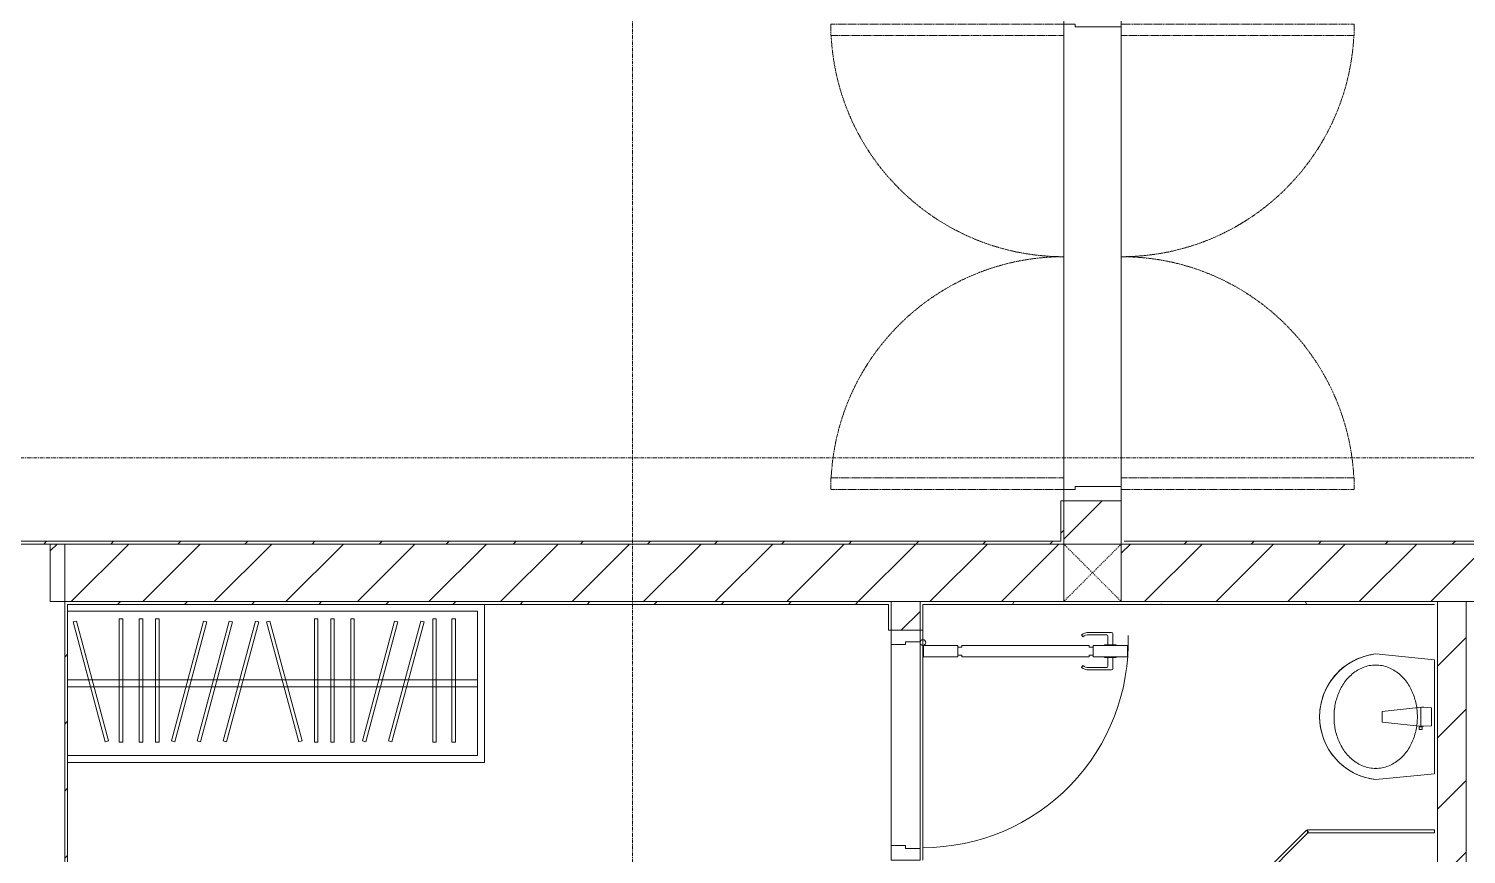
# Model space of a CAD drawing. Header units: millimetres. Extents: x 5357 to 201988, y -16345 to 109895.
# Drawn here: x 52853 to 57853, y 32457 to 35331 of the extents above; entities that cross this region are included whole.
import ezdxf

# ---------------------------------------------------------------- set-up
doc = ezdxf.new("R2010")
doc.units = ezdxf.units.MM
for name, pattern in [('Dash', [6, 3, -3]), ('Dash - Tight', [4.5, 3, -1.5]), ('Grid Line', [22.225, 12.7, -3.175, 3.175, -3.175])]:
    doc.linetypes.add(name, pattern=pattern)
for name, color, linetype, lineweight in [('0-1', 7, 'Continuous', 5), ('A-DETL-GENF-1', 53, 'Continuous', 9), ('A-DETL-GENF-3', 92, 'Dash - Tight', 9), ('A-DOOR', 31, 'Continuous', 9), ('A-DOOR-1', 53, 'Continuous', 9), ('A-DOOR-FRAM', 31, 'Continuous', 9), ('A-FLOR-1', 10, 'Continuous', 9), ('A-FLOR-2', 53, 'Continuous', 9), ('A-GLAZ-CURT-1', 53, 'Continuous', 9), ('A-WALL', 113, 'Continuous', 9), ('A-WALL-1', 9, 'Continuous', 18), ('A-WALL-2', 53, 'Continuous', 9), ('A-WALL-4', 113, 'Continuous', 18), ('A-WALL-PATT-1', 10, 'Continuous', 9), ('A-WALL-PATT-2', 53, 'Continuous', 9), ('A-WALL-PATT-3', 111, 'Continuous', 9), ('I-FURN-1', 53, 'Continuous', 9), ('I-WALL-1', 9, 'Continuous', 18), ('I-WALL-2', 53, 'Continuous', 9), ('I-WALL-3', 2, 'Continuous', 18), ('P-SANR-FIXT-1', 53, 'Continuous', 9), ('P-SANR-FIXT-2', 221, 'Continuous', 9), ('S-COLS', 52, 'Continuous', 9), ('S-COLS-2', 9, 'Continuous', 18), ('S-COLS-5', 52, 'Continuous', 18), ('S-COLS-6', 52, 'Dash', 9), ('S-COLS-HDLN', 52, 'Dash', 9), ('S-GRID-1', 1, 'Grid Line', 9)]:
    doc.layers.add(name, color=color, linetype=linetype, lineweight=lineweight)
pattern_1 = [(45, (0, 0), (-124.4508, 124.4508), [])]
pattern_2 = [(45, (0, 0), (-116.67262, 116.67262), [])]
pattern_3 = [(0, (0, 0), (894.08, 223.52), [73.762, -596.798, 73.762, -596.798, -3576.32]), (0, (0, 0), (894.08, 223.52), [-1341.12, 73.762, -1267.358, 73.762, -596.798, -1564.64]), (0, (0, 0), (894.08, 223.52), [-3352.8, 73.762, -373.278, 73.762, -1043.838]), (120, (335.28, 111.76), (-640.614, 662.536), [73.762, -596.798, 73.762, -4173.118]), (120, (335.28, 111.76), (-640.614, 662.536), [-744.322, -596.798, 73.762, -1267.358, -2235.2]), (120, (335.28, 111.76), (-640.614, 662.536), [-2682.24, 73.762, -596.798, 73.762, -1490.878]), (120, (335.28, 111.76), (-640.614, 662.536), [-3426.562, -373.278, 73.762, -1043.838]), (240, (447.04, 558.8), (-253.466, -886.056), [73.762, -596.798, 73.762, -4173.118]), (240, (447.04, 558.8), (-253.466, -886.056), [-744.322, -596.798, 73.762, -1267.358, -2235.2]), (240, (447.04, 558.8), (-253.466, -886.056), [-2682.24, 73.762, -596.798, 73.762, -1490.878]), (240, (447.04, 558.8), (-253.466, -886.056), [-3426.562, -373.278, 73.762, -1043.838])]

# ---------------------------------------------------------------- blocks, each defined once
blk = doc.blocks.new('NCV_TKTC_KET CAU_rvt-1-TKCS_MB SÂN ĐƯỜNG NỘI BỘ')
at = {"layer": 'A-FLOR-1'}
for p, q in [((55852.6, 33236.9), (55852.6, 33186.9)), ((55852.6, 33186.9), (55852.6, 33236.9)), ((55852.6, 33186.9), (55852.6, 33236.9)), ((55852.6, 33236.9), (55852.6, 33186.9)), ((55852.6, 33186.9), (55852.6, 32486.9)), ((55852.6, 32486.9), (55852.6, 33186.9)), ((55852.6, 32486.9), (55852.6, 33186.9)), ((55852.6, 33186.9), (55852.6, 32486.9))]:
    blk.add_line(p, q, dxfattribs=at)
at = {"layer": 'S-COLS-2'}
for p, q in [((52977.6, 33536.9), (52527.6, 33536.9)), ((52977.6, 32236.9), (52977.6, 33536.9))]:
    blk.add_line(p, q, dxfattribs=at)
blk = doc.blocks.new('DOOR_CW_01 CANH MO-PANEL KINH - DIG_02-800x2200-CỬA NHÔM KÍNH-400864-TKCS_MB SÂN ĐƯỜNG NỘI BỘ')
at = {"layer": 'A-DETL-GENF-1'}
for p, q in [((-347, 772), (-307, 772)), ((-347, 652), (-347, 772)), ((-307, 772), (-307, 652)), ((-392, 637), (-392, 716.5)), ((-349, 720.5), (-388, 720.5)), ((-349, 703.5), (-380, 703.5)), ((-349, 731.8), (-347, 731.8)), ((-349, 692.2), (-349, 731.8)), ((-347, 692.2), (-347, 731.8)), ((-307, 692.2), (-307, 731.8)), ((-305, 731.8), (-307, 731.8)), ((-305, 692.2), (-305, 731.8)), ((-305, 720.5), (-266, 720.5)), ((-305, 703.5), (-274, 703.5)), ((-262, 637), (-262, 716.5)), ((-384, 699.5), (-384, 637)), ((-347, 692.2), (-349, 692.2)), ((-307, 652), (-347, 652)), ((-313, 652), (-341, 652)), ((-341, 652), (-341, 638)), ((-313, 638), (-313, 652)), ((-307, 692.2), (-305, 692.2)), ((-270, 699.5), (-270, 637)), ((-383.9, 611.2), (-377.3, 615.8)), ((-347, 638), (-341, 638)), ((-347, 638), (-347, 196)), ((-307, 638), (-313, 638)), ((-307, 196), (-307, 638)), ((-270.1, 611.2), (-276.7, 615.8)), ((-347, 196), (-341, 196)), ((-307, 182), (-347, 182)), ((-347, 182), (-347, 62)), ((-341, 196), (-341, 182)), ((-341, 182), (-313, 182)), ((-307, 196), (-313, 196)), ((-313, 182), (-313, 196)), ((-307, 62), (-307, 182)), ((-347, 62), (-307, 62))]:
    blk.add_line(p, q, dxfattribs=at)
blk.add_circle((-357, 60), 10, dxfattribs=at)
for centre, radius, start, end in [((-357, 60), 714, 360, 92), ((-388, 716.5), 4, 90, 180), ((-380, 699.5), 4, 90, 180), ((-274, 699.5), 4, 0, 90), ((-266, 716.5), 4, 0, 90), ((-347, 637), 45, 180, 215), ((-347, 637), 37, 180, 215), ((-307, 637), 37, 325, 0), ((-307, 637), 45, 325, 0)]:
    blk.add_arc(centre, radius, start, end, dxfattribs=at)
at = {"layer": 'A-DOOR-1'}
for p, q in [((-360, 50), (-400, 50)), ((-400, 50), (-400, -50)), ((-360, 0), (-360, 50)), ((-357, 50), (-332, 50)), ((400, 50), (360, 50)), ((360, 50), (360, 0)), ((400, -50), (400, 50)), ((-350, 0), (-360, 0)), ((-350, -50), (-350, 0)), ((360, 0), (350, 0)), ((350, 0), (350, -50)), ((-400, -50), (-350, -50)), ((350, -50), (400, -50))]:
    blk.add_line(p, q, dxfattribs=at)
blk = doc.blocks.new('TU QUAN AO-SUITE ROOM_3 - TU QUAN AO-SUITE ROOM_3-V25-TKCS_MB SÂN ĐƯỜNG NỘI BỘ')
at = {"layer": 'I-FURN-1'}
for p, q in [((-550, -50), (-550, -1500)), ((-550, -1500), (-550, -50)), ((-550, -50), (-550, -576)), ((-526, -1476), (-526, -50)), ((-526, -50), (-526, -600)), ((-287, -50), (-287, -576)), ((-263, -50), (-263, -576)), ((-24, -49.8), (-24, -1476)), ((-478.3, -181.1), (-61.3, -69.4)), ((-58.2, -80.9), (-475.2, -192.7)), ((-61.3, -69.4), (-58.2, -80.9)), ((-475.2, -192.7), (-478.3, -181.1)), ((-480.1, -229.7), (-50.1, -229.7)), ((-480.1, -241.7), (-480.1, -229.7)), ((-50.1, -241.7), (-480.1, -241.7)), ((-50.1, -229.7), (-50.1, -241.7)), ((-480.1, -299.2), (-50.1, -299.2)), ((-480.1, -311.2), (-480.1, -299.2)), ((-50.1, -299.2), (-50.1, -311.2)), ((-50.1, -311.2), (-480.1, -311.2)), ((-480.1, -356.4), (-50.1, -356.4)), ((-480.1, -368.4), (-480.1, -356.4)), ((-50.1, -368.4), (-480.1, -368.4)), ((-50.1, -356.4), (-50.1, -368.4)), ((-475.2, -411.5), (-478.3, -423.1)), ((-478.3, -423.1), (-61.3, -534.9)), ((-58.2, -523.3), (-475.2, -411.5)), ((-475.2, -500.3), (-478.3, -511.9)), ((-478.3, -511.9), (-61.3, -623.6)), ((-58.2, -612.1), (-475.2, -500.3)), ((-61.3, -534.9), (-58.2, -523.3)), ((-526, -1476), (-526, -600)), ((-475.2, -591.5), (-478.3, -603.1)), ((-58.2, -703.3), (-475.2, -591.5)), ((-287, -576), (-287, -1476)), ((-263, -576), (-263, -1476)), ((-478.3, -603.1), (-61.3, -714.9)), ((-61.3, -623.6), (-58.2, -612.1)), ((-478.3, -853.9), (-61.3, -742.1)), ((-61.3, -714.9), (-58.2, -703.3)), ((-61.3, -742.1), (-58.2, -753.7)), ((-58.2, -753.7), (-475.2, -865.5)), ((-475.2, -865.5), (-478.3, -853.9)), ((-480.1, -908.6), (-480.1, -920.6)), ((-480.1, -908.6), (-480.1, -920.6)), ((-50.1, -908.6), (-480.1, -908.6)), ((-480.1, -920.6), (-50.1, -920.6)), ((-50.1, -920.6), (-50.1, -908.6)), ((-480.1, -965.8), (-480.1, -977.8)), ((-480.1, -965.8), (-480.1, -977.8)), ((-50.1, -965.8), (-480.1, -965.8)), ((-480.1, -977.8), (-50.1, -977.8)), ((-50.1, -977.8), (-50.1, -965.8)), ((-480.1, -1035.3), (-480.1, -1047.3)), ((-480.1, -1035.3), (-480.1, -1047.3)), ((-50.1, -1035.3), (-480.1, -1035.3)), ((-480.1, -1047.3), (-50.1, -1047.3)), ((-50.1, -1047.3), (-50.1, -1035.3)), ((-475.2, -1075.3), (-478.3, -1086.9)), ((-478.3, -1086.9), (-61.3, -1198.6)), ((-58.2, -1187.1), (-475.2, -1075.3)), ((-475.2, -1166.5), (-478.3, -1178.1)), ((-478.3, -1178.1), (-61.3, -1289.9)), ((-58.2, -1278.3), (-475.2, -1166.5)), ((-61.3, -1198.6), (-58.2, -1187.1)), ((-61.3, -1289.9), (-58.2, -1278.3)), ((-480.1, -1320.5), (-480.1, -1332.5)), ((-480.1, -1320.5), (-480.1, -1332.5)), ((-50.1, -1320.5), (-480.1, -1320.5)), ((-480.1, -1332.5), (-50.1, -1332.5)), ((-50.1, -1332.5), (-50.1, -1320.5)), ((-480.1, -1386.9), (-480.1, -1398.9)), ((-480.1, -1386.9), (-480.1, -1398.9)), ((-50.1, -1386.9), (-480.1, -1386.9)), ((-480.1, -1398.9), (-50.1, -1398.9)), ((-50.1, -1398.9), (-50.1, -1386.9)), ((-550, -1500), (0, -1500)), ((0, -1500), (-550, -1500)), ((-24, -1476), (-526, -1476))]:
    blk.add_line(p, q, dxfattribs=at)
blk = doc.blocks.new('bonruatreo - Chậu rửa-348246-TKCS_MB SÂN ĐƯỜNG NỘI BỘ')
at = {"layer": 'P-SANR-FIXT-1'}
for p, q in [((-218.6, 205), (-198.4, 0)), ((-177.8, 205), (-180.6, 205)), ((198.4, 0), (218.6, 205)), ((-198.4, 0), (198.4, 0)), ((165, 0), (-165, 0))]:
    blk.add_line(p, q, dxfattribs=at)
at = {"layer": 'P-SANR-FIXT-1', "flags": 128}
blk.add_lwpolyline([(-218.6, 205), (-217.4, 213.7), (-215.9, 222.4), (-214, 231), (-211.8, 239.5), (-209.3, 247.9), (-206.4, 256.2), (-203.2, 264.4), (-199.6, 272.5), (-195.8, 280.4), (-191.6, 288.1), (-187.1, 295.7), (-182.3, 303.1), (-177.3, 310.3), (-171.9, 317.3), (-166.3, 324.1), (-160.4, 330.6), (-154.2, 336.9), (-147.8, 342.9), (-141.2, 348.7), (-134.3, 354.2), (-127.3, 359.4), (-120, 364.4), (-112.5, 369), (-104.9, 373.4), (-97.1, 377.4), (-89.1, 381.2), (-81, 384.6), (-72.7, 387.6), (-64.4, 390.4), (-55.9, 392.8), (-47.3, 394.8), (-38.7, 396.6), (-30, 397.9), (-21.3, 399), (-12.5, 399.6), (-3.7, 400), (5.1, 399.9), (13.9, 399.6), (22.6, 398.8), (31.4, 397.8), (40.1, 396.3), (48.7, 394.5), (57.2, 392.4), (65.7, 390), (74, 387.2), (82.2, 384.1), (90.3, 380.6), (98.3, 376.8), (106.1, 372.7), (113.7, 368.3), (121.1, 363.6), (128.4, 358.7), (135.4, 353.4), (142.2, 347.8), (148.8, 342), (155.2, 335.9), (161.3, 329.6), (167.2, 323), (172.8, 316.2), (178.1, 309.2), (183.1, 302), (187.8, 294.6), (192.2, 287), (196.4, 279.2), (200.2, 271.3), (203.7, 263.2), (206.8, 255), (209.7, 246.6), (212.2, 238.2), (214.3, 229.7), (216.1, 221.1), (217.6, 212.4), (218.6, 205)], dxfattribs=at)
at = {"layer": 'P-SANR-FIXT-1'}
blk.add_arc((0, 180), 220, 6.525, 173.475, dxfattribs=at)
for points in [[(-180, 205), (-180, 212.4), (-178.6, 227.3), (-172.4, 248.8), (-162.5, 268.9), (-149.4, 287), (-133.8, 303), (-116.1, 316.6), (-96.9, 327.9), (-76.5, 336.8), (-55.2, 343.5), (-33.3, 347.9), (-11.2, 350.1), (11.1, 350.1), (33.3, 347.9), (55.2, 343.5), (76.5, 336.8), (96.9, 327.9), (116.1, 316.6), (133.8, 302.9), (149.5, 287), (162.5, 268.8), (172.4, 248.8), (178.6, 227.3), (180, 212.4), (180, 205)], [(180, 205), (180, 197.6), (178.6, 182.7), (172.4, 161.2), (162.5, 141.2), (149.5, 123), (133.8, 107.1), (116.1, 93.4), (96.9, 82.1), (76.5, 73.2), (55.2, 66.5), (33.3, 62.1), (11.1, 59.9), (-11.2, 59.9), (-33.3, 62.1), (-55.2, 66.5), (-76.5, 73.2), (-96.9, 82.1), (-116.1, 93.4), (-133.8, 107), (-149.4, 123), (-162.5, 141.1), (-172.4, 161.2), (-178.6, 182.7), (-180, 197.6), (-180, 205)]]:
    blk.add_open_spline(points, degree=3, dxfattribs=at)
at = {"layer": 'P-SANR-FIXT-2'}
for p, q in [((-18.5, 182.5), (-32.2, 52.9)), ((18.5, 182.5), (-18.5, 182.5)), ((33, 45.4), (18.5, 182.5)), ((-35.6, 54.2), (-44.7, 54.2)), ((-44.7, 54.2), (-44.7, 42.8)), ((-35.6, 52.9), (-35.6, 54.2)), ((-32.2, 52.9), (-35.6, 52.9)), ((-35.6, 44.2), (-35.6, 52.9)), ((-32.2, 52.9), (-33.1, 44.2)), ((-44.7, 42.8), (-35.6, 42.8)), ((-35.6, 42.8), (-35.6, 44.2)), ((-35.6, 44.2), (-33.1, 44.2)), ((-33, 37.3), (-31.4, 12.2)), ((32.7, 48.5), (-32.7, 48.5)), ((-30.2, 11), (30.2, 11)), ((31.4, 12.2), (33, 37.3))]:
    blk.add_line(p, q, dxfattribs=at)
for centre, radius, start, end in [((5.5, 41.4), 38.7, 175.8543, 186.034), ((-30.1, 12.3), 1.3, 183.5997, 268.7722), ((30.1, 12.3), 1.3, 271.2278, 356.4003), ((-5.5, 41.4), 38.7, 353.966, 6.034)]:
    blk.add_arc(centre, radius, start, end, dxfattribs=at)
blk = doc.blocks.new('System Panel - Glazed-921742-TKCS_MB SÂN ĐƯỜNG NỘI BỘ')
at = {"layer": 'A-GLAZ-CURT-1'}
for p, q in [((221.3, 5), (-221.3, 5)), ((-221.3, 5), (-221.3, -5)), ((221.3, -5), (221.3, 5)), ((-221.3, -5), (221.3, -5))]:
    blk.add_line(p, q, dxfattribs=at)
blk = doc.blocks.new('System Panel - Glazed-579379-TKCS_MB SÂN ĐƯỜNG NỘI BỘ')
at = {"layer": 'A-GLAZ-CURT-1'}
for p, q in [((350.6, 5), (-350.6, 5)), ((-350.6, 5), (-350.6, -5)), ((350.6, -5), (350.6, 5)), ((-350.6, -5), (350.6, -5))]:
    blk.add_line(p, q, dxfattribs=at)
blk = doc.blocks.new('NCV_TKTC_TANG 1_rvt-1-TKCS_MB SÂN ĐƯỜNG NỘI BỘ')
at = {"layer": 'A-WALL-PATT-1'}
h = blk.add_hatch(dxfattribs=at)
h.set_pattern_fill('FP_1', color=256, style=0, pattern_type=2)
h.set_pattern_definition(pattern_1)
h.paths.add_polyline_path([(55952.6, 31336.9), (55952.6, 32436.9), (55852.6, 32436.9), (55852.6, 31336.9), (55948.3, 31336.9)])
h.paths.add_polyline_path([(55952.6, 33236.9), (55952.6, 33336.9), (55852.6, 33336.9), (55852.6, 33236.9), (55902.6, 33236.9)])
h = blk.add_hatch(dxfattribs=at)
h.set_pattern_fill('FP_3', color=256, style=0, pattern_type=2)
h.set_pattern_definition(pattern_3)
h.paths.add_polyline_path([(55952.6, 31336.9), (55962.6, 31336.9), (55962.6, 32436.9), (55952.6, 32436.9), (55952.6, 31336.9)])
h.paths.add_polyline_path([(55962.6, 33236.9), (55962.6, 33336.9), (55952.6, 33336.9), (55952.6, 33236.9)])
h = blk.add_hatch(dxfattribs=at)
h.set_pattern_fill('FP_3', color=256, style=0, pattern_type=2)
h.set_pattern_definition(pattern_3)
h.paths.add_polyline_path([(57748.3, 33326.9), (57752.6, 33326.9), (57752.6, 33336.9), (55962.6, 33336.9), (55962.6, 33326.9), (57746.9, 33326.9)])
h = blk.add_hatch(dxfattribs=at)
h.set_pattern_fill('FP_1', color=256, style=0, pattern_type=2)
h.set_pattern_definition(pattern_1)
h.paths.add_polyline_path([(57752.6, 28936.9), (57852.6, 28936.9), (57852.6, 31236.9), (57752.6, 31236.9), (57752.6, 29022.9)])
h.paths.add_polyline_path([(57757.3, 31336.9), (57852.6, 31336.9), (57852.6, 33336.9), (57752.6, 33335.4), (57752.6, 31336.9)])
at = {"layer": 'A-WALL-PATT-2'}
h = blk.add_hatch(dxfattribs=at)
h.set_pattern_fill('FP_2', color=256, style=0, pattern_type=2)
h.set_pattern_definition(pattern_2)
h.paths.add_polyline_path([(54437.6, 33326.9), (55842.6, 33326.9), (55842.6, 33336.9), (52977.6, 33336.9), (52977.6, 33326.9), (53774.6, 33326.9)])
h = blk.add_hatch(dxfattribs=at)
h.set_pattern_fill('FP_2', color=256, style=0, pattern_type=2)
h.set_pattern_definition(pattern_2)
h.paths.add_polyline_path([(52977.6, 32226.9), (52987.6, 32226.9), (52987.6, 33326.9), (52977.6, 33326.9), (52977.6, 32236.9)])
h = blk.add_hatch(dxfattribs=at)
h.set_pattern_fill('FP_2', color=256, style=0, pattern_type=2)
h.set_pattern_definition(pattern_2)
h.paths.add_polyline_path([(55852.6, 28936.9), (55852.6, 32436.9), (55842.6, 32436.9), (55842.6, 28936.9)])
h.paths.add_polyline_path([(55842.6, 33236.9), (55852.6, 33236.9), (55852.6, 33336.9), (55842.6, 33336.9), (55842.6, 33244.9)])
at = {"layer": 'A-FLOR-1'}
for p, q in [((55852.6, 33186.9), (55852.6, 33236.9)), ((55852.6, 32486.9), (55852.6, 33186.9))]:
    blk.add_line(p, q, dxfattribs=at)
at = {"layer": 'A-FLOR-2'}
for p, q in [((55852.6, 33186.9), (55852.6, 32486.9)), ((55952.6, 32476.9), (55952.6, 33196.9))]:
    blk.add_line(p, q, dxfattribs=at)
at = {"layer": 'A-WALL-1'}
for p, q in [((55952.6, 33336.9), (55852.6, 33336.9)), ((57752.6, 33336.9), (57752.6, 31346.9)), ((57852.6, 33336.9), (57752.6, 33336.9)), ((57852.6, 31336.9), (57852.6, 33336.9))]:
    blk.add_line(p, q, dxfattribs=at)
at = {"layer": 'A-WALL-2'}
for p, q in [((55852.6, 33336.9), (55852.6, 33236.9)), ((55852.6, 33236.9), (55852.6, 33336.9)), ((55952.6, 33236.9), (55952.6, 33336.9)), ((55952.6, 33336.9), (55952.6, 33236.9)), ((55852.6, 32486.9), (55852.6, 33186.9))]:
    blk.add_line(p, q, dxfattribs=at)
at = {"layer": 'I-WALL-1'}
for p, q in [((55842.6, 33336.9), (52977.6, 33336.9)), ((52977.6, 33336.9), (52977.6, 33326.9)), ((52977.6, 33326.9), (52977.6, 32236.9)), ((52987.6, 33326.9), (55842.6, 33326.9)), ((52987.6, 32226.9), (52987.6, 33326.9)), ((55852.6, 33336.9), (55842.6, 33336.9)), ((55842.6, 33326.9), (55842.6, 33236.9)), ((55962.6, 33336.9), (55952.6, 33336.9)), ((57752.6, 33336.9), (55962.6, 33336.9)), ((55962.6, 33236.9), (55962.6, 33326.9)), ((55962.6, 33326.9), (57742.6, 33326.9)), ((57752.6, 33326.9), (57752.6, 33336.9)), ((59537.6, 33336.9), (57852.6, 33336.9)), ((57852.6, 33336.9), (57852.6, 33326.9)), ((57852.6, 33326.9), (57852.6, 31336.9)), ((55842.6, 33236.9), (55852.6, 33236.9)), ((55952.6, 33236.9), (55962.6, 33236.9))]:
    blk.add_line(p, q, dxfattribs=at)
at = {"layer": 'I-WALL-2'}
blk.add_line((55962.6, 33236.9), (55962.6, 32436.9), dxfattribs=at)
at = {"layer": 'A-DOOR-1', "rotation": 269.9999999999989}
blk.add_blockref('DOOR_CW_01 CANH MO-PANEL KINH - DIG_02-800x2200-CỬA NHÔM KÍNH-400864-TKCS_MB SÂN ĐƯỜNG NỘI BỘ', (55902.6, 32836.9), dxfattribs=at)
at = {"layer": 'A-GLAZ-CURT-1'}
for name, p, rotation in [('System Panel - Glazed-579379-TKCS_MB SÂN ĐƯỜNG NỘI BỘ', (57052.1, 32289), 225), ('System Panel - Glazed-921742-TKCS_MB SÂN ĐƯỜNG NỘI BỘ', (57521.3, 32536.9), 180)]:
    blk.add_blockref(name, p, dxfattribs=dict(at, rotation=rotation))
at = {"layer": 'I-FURN-1', "rotation": 89.9999999999998}
blk.add_blockref('TU QUAN AO-SUITE ROOM_3 - TU QUAN AO-SUITE ROOM_3-V25-TKCS_MB SÂN ĐƯỜNG NỘI BỘ', (52937.6, 33326.9), dxfattribs=at)
at = {"layer": 'P-SANR-FIXT-1', "rotation": 90.00000000000026}
blk.add_blockref('bonruatreo - Chậu rửa-348246-TKCS_MB SÂN ĐƯỜNG NỘI BỘ', (57742.6, 32935.6), dxfattribs=at)
blk = doc.blocks.new('FD_07 - FD_07-1700x2200-CỬA ĐI 2 CÁNH-910693-TKCS_MB SÂN ĐƯỜNG NỘI BỘ')
at = {"layer": 'A-DETL-GENF-3'}
for p, q in [((-810, 910), (-810, 100)), ((-770, 910), (-810, 910)), ((-770, 100), (-770, 910)), ((770, 100), (770, 910)), ((770, 910), (810, 910)), ((810, 910), (810, 100)), ((-810, 100), (-770, 100)), ((810, 100), (770, 100)), ((-810, -910), (-810, -100)), ((-810, -100), (-770, -100)), ((-770, -100), (-770, -910)), ((810, -100), (770, -100)), ((770, -100), (770, -910)), ((810, -910), (810, -100)), ((-770, -910), (-810, -910)), ((770, -910), (810, -910))]:
    blk.add_line(p, q, dxfattribs=at)
for centre, start, end in [((-810, 100), 0, 87.1694), ((810, 100), 92.8306, 180), ((-810, -100), 272.8306, 360), ((810, -100), 180, 267.1694)]:
    blk.add_arc(centre, 810, start, end, dxfattribs=at)
at = {"layer": 'A-DOOR'}
for p, q in [((-810, 100), (810, 100)), ((800, -100), (-800, -100))]:
    blk.add_line(p, q, dxfattribs=at)
at = {"layer": 'A-DOOR-FRAM'}
for p, q in [((-810, 100), (-850, 100)), ((-850, 100), (-850, -100)), ((-810, 60), (-810, 100)), ((-800, 60), (-810, 60)), ((-800, -100), (-800, 60)), ((810, 60), (800, 60)), ((800, 60), (800, -100)), ((850, 100), (810, 100)), ((810, 100), (810, 60)), ((850, -100), (850, 100)), ((-850, -100), (-800, -100)), ((800, -100), (850, -100))]:
    blk.add_line(p, q, dxfattribs=at)
blk = doc.blocks.new('G1_SOF - BO TRU - 200x200-3050151-TKCS_MB SÂN ĐƯỜNG NỘI BỘ')
at = {"layer": 'S-COLS-HDLN'}
for p, q in [((-100, 100), (100, -100)), ((100, 100), (-100, -100))]:
    blk.add_line(p, q, dxfattribs=at)

msp = doc.modelspace()

# ---------------------------------------------------------------- hatches: boundary and pattern name
at = {"layer": 'A-WALL-PATT-3'}
h = msp.add_hatch(dxfattribs=at)
h.set_pattern_fill('FP_2', color=256, style=0, pattern_type=2)
h.set_pattern_definition(pattern_2)
h.paths.add_polyline_path([(56452.6, 33536.9), (56452.6, 33687.1), (56442.6, 33687.1), (56442.6, 33536.9)])
h.paths.add_polyline_path([(56442.6, 35387.1), (56452.6, 35387.1), (56452.6, 35527.4), (56442.6, 35526.9), (56442.6, 35397.1)])
h = msp.add_hatch(dxfattribs=at)
h.set_pattern_fill('FP_1', color=256, style=0, pattern_type=2)
h.set_pattern_definition(pattern_1)
h.paths.add_polyline_path([(56652.6, 33536.9), (56652.6, 33687.1), (56452.6, 33687.1), (56452.6, 33536.9)])
h.paths.add_polyline_path([(56452.6, 35387.1), (56652.6, 35387.1), (56652.6, 35537.4), (56452.6, 35537.4), (56452.6, 35506)])
h = msp.add_hatch(dxfattribs=at)
h.set_pattern_fill('FP_2', color=256, style=0, pattern_type=2)
h.set_pattern_definition(pattern_2)
h.paths.add_polyline_path([(49652.9, 33536.9), (51337.6, 33537.4), (51337.6, 33546.9), (44452.6, 33546.9), (44452.7, 33536.9), (49651.2, 33536.9)])
h.paths.add_polyline_path([(56441.3, 33536.9), (56442.6, 33537.4), (56440.2, 33546.9), (52427.6, 33546.9), (52427.6, 33536.9), (56195.5, 33536.9)])
h = msp.add_hatch(dxfattribs=at)
h.set_pattern_fill('FP_1', color=256, style=0, pattern_type=2)
h.set_pattern_definition(pattern_1)
h.paths.add_polyline_path([(52937.6, 33336.9), (56452.6, 33336.9), (56452.6, 33536.9), (52927.6, 33536.9), (52927.6, 33336.9)])
h.paths.add_polyline_path([(59537.6, 33336.9), (59537.6, 33536.9), (56652.6, 33536.9), (56652.6, 33336.9), (58616.4, 33336.9)])
h.paths.add_polyline_path([(60727.6, 33336.9), (60727.6, 33536.9), (60627.6, 33536.9), (60627.6, 33336.9)])
h = msp.add_hatch(dxfattribs=at)
h.set_pattern_fill('FP_2', color=256, style=0, pattern_type=2)
h.set_pattern_definition(pattern_2)
h.paths.add_polyline_path([(69377.6, 33536.9), (69477.6, 33537.4), (69477.6, 33546.9), (68827.6, 33546.9), (68827.6, 33536.9), (68927.6, 33536.9)])
h.paths.add_polyline_path([(56702.6, 33536.9), (59537.6, 33537.4), (59537.6, 33546.9), (56652.6, 33546.9), (56652.6, 33536.9)])
h.paths.add_polyline_path([(80552.6, 33536.9), (80551, 33546.9), (70567.6, 33546.9), (70567.6, 33536.9), (80404.1, 33536.9)])
h.paths.add_polyline_path([(60627.6, 33536.9), (67737.6, 33537.4), (67737.6, 33546.9), (60627.6, 33546.9), (60627.6, 33537.4)])

# ---------------------------------------------------------------- linework, layer by layer
at = {"layer": 'A-WALL'}
for p, q in [((56452.6, 33727.1), (56452.6, 35347.1)), ((56652.6, 35337.1), (56652.6, 33737.1)), ((56452.6, 33336.9), (56452.6, 33687.1)), ((56652.6, 33546.9), (56652.6, 33687.1)), ((56452.6, 33536.9), (52927.6, 33536.9)), ((52927.6, 33536.9), (56442.6, 33536.9)), ((59537.6, 33536.9), (56652.6, 33536.9)), ((56652.6, 33536.9), (56652.6, 33336.9)), ((56652.6, 33536.9), (59537.6, 33536.9))]:
    msp.add_line(p, q, dxfattribs=at)
at = {"layer": 'A-WALL-4'}
for p, q in [((52927.6, 33536.9), (52927.6, 33336.9)), ((56452.6, 33536.9), (56652.6, 33536.9)), ((52927.6, 33336.9), (56452.6, 33336.9)), ((56652.6, 33336.9), (59537.6, 33336.9))]:
    msp.add_line(p, q, dxfattribs=at)
at = {"layer": 'I-WALL-3'}
for p, q in [((56442.6, 33687.1), (56442.6, 33546.9)), ((56452.6, 33687.1), (56442.6, 33687.1)), ((56442.6, 33546.9), (52427.6, 33546.9)), ((52577.6, 33536.9), (52927.6, 33536.9)), ((56652.6, 33546.9), (56652.6, 33536.9)), ((59537.6, 33546.9), (56662.6, 33546.9))]:
    msp.add_line(p, q, dxfattribs=at)
at = {"layer": 'S-COLS'}
for p, q in [((56452.6, 33536.9), (56452.6, 33336.9)), ((56652.6, 33336.9), (56652.6, 33536.9))]:
    msp.add_line(p, q, dxfattribs=at)
at = {"layer": 'S-COLS-5'}
for p, q in [((56652.6, 33536.9), (56452.6, 33536.9)), ((56452.6, 33336.9), (56652.6, 33336.9))]:
    msp.add_line(p, q, dxfattribs=at)
at = {"layer": 'S-GRID-1'}
for p, q in [((54952.6, 20960.6), (54952.6, 80482.7)), ((128757.8, 33836.9), (32145.8, 33836.9)), ((131551.8, 33536.9), (29351.8, 33536.9))]:
    msp.add_line(p, q, dxfattribs=at)

# ---------------------------------------------------------------- block references
at = {"layer": '0-1'}
for name in ['NCV_TKTC_KET CAU_rvt-1-TKCS_MB SÂN ĐƯỜNG NỘI BỘ', 'NCV_TKTC_TANG 1_rvt-1-TKCS_MB SÂN ĐƯỜNG NỘI BỘ']:
    msp.add_blockref(name, (0, 0), dxfattribs=at)
at = {"layer": 'A-DOOR', "rotation": 90}
msp.add_blockref('FD_07 - FD_07-1700x2200-CỬA ĐI 2 CÁNH-910693-TKCS_MB SÂN ĐƯỜNG NỘI BỘ', (56552.6, 34537.1), dxfattribs=at)
at = {"layer": 'S-COLS-6'}
msp.add_blockref('G1_SOF - BO TRU - 200x200-3050151-TKCS_MB SÂN ĐƯỜNG NỘI BỘ', (56552.6, 33436.9), dxfattribs=at)

doc.saveas('drawing.dxf')
